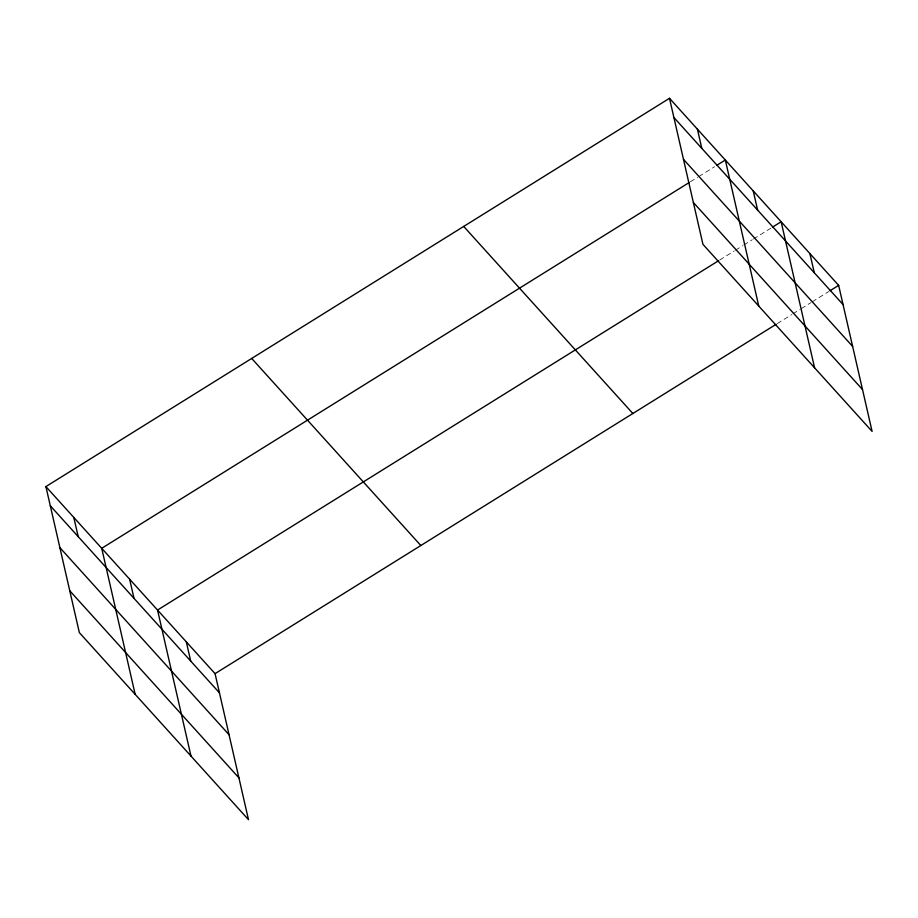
<?xml version="1.0" encoding="UTF-8"?>
<svg xmlns="http://www.w3.org/2000/svg" width="918" height="918" viewBox="0 0 918 918"><rect width="100%" height="100%" fill="white"/><g stroke="black" fill="none" stroke-linecap="round" stroke-linejoin="round"><path stroke-width="0.69" stroke-dasharray="4.59 3.44" d="M690.416 181.764L697.634 177.266M698.839 176.52L714.491 166.778M719.758 259.978L734.205 250.981M735.41 250.235L742.628 245.737M743.832 244.991L752.255 239.747M753.46 239.001L771.51 227.756M777.271 323.584L791.718 314.587M792.923 313.841L800.14 309.343M801.345 308.597L810.973 302.596M812.178 301.85L829.023 291.362"/><path stroke-width="1.38" d="M45.9 486.586L215.053 673.651L248.503 819.705L79.35 632.628L45.9 486.586L669.497 98.295L838.65 285.372L872.1 431.414L702.947 244.349L669.497 98.295M689.211 182.51L101.726 548.31L135.175 694.364M716.889 165.274L725.323 160.03L758.773 306.084M718.565 260.723L157.54 610.045L190.99 756.099M772.715 227.01L781.138 221.766L814.587 367.82M215.053 673.651L776.066 324.329M830.228 290.616L838.65 285.372M673.892 117.493L843.045 304.569M683.485 159.365L852.638 346.43M693.365 202.488L862.507 389.553M463.705 226.436L632.858 413.502M251.693 358.445L420.834 545.521M50.295 505.784L219.448 692.849M59.888 547.644L229.041 734.71M69.768 590.767L238.909 777.844M809.894 253.563L814.289 272.761M753.23 190.898L757.625 210.096M697.405 129.163L701.8 148.36M186.297 641.843L190.692 661.052M129.633 579.178L134.028 598.375M73.807 517.442L78.202 536.651"/></g></svg>
